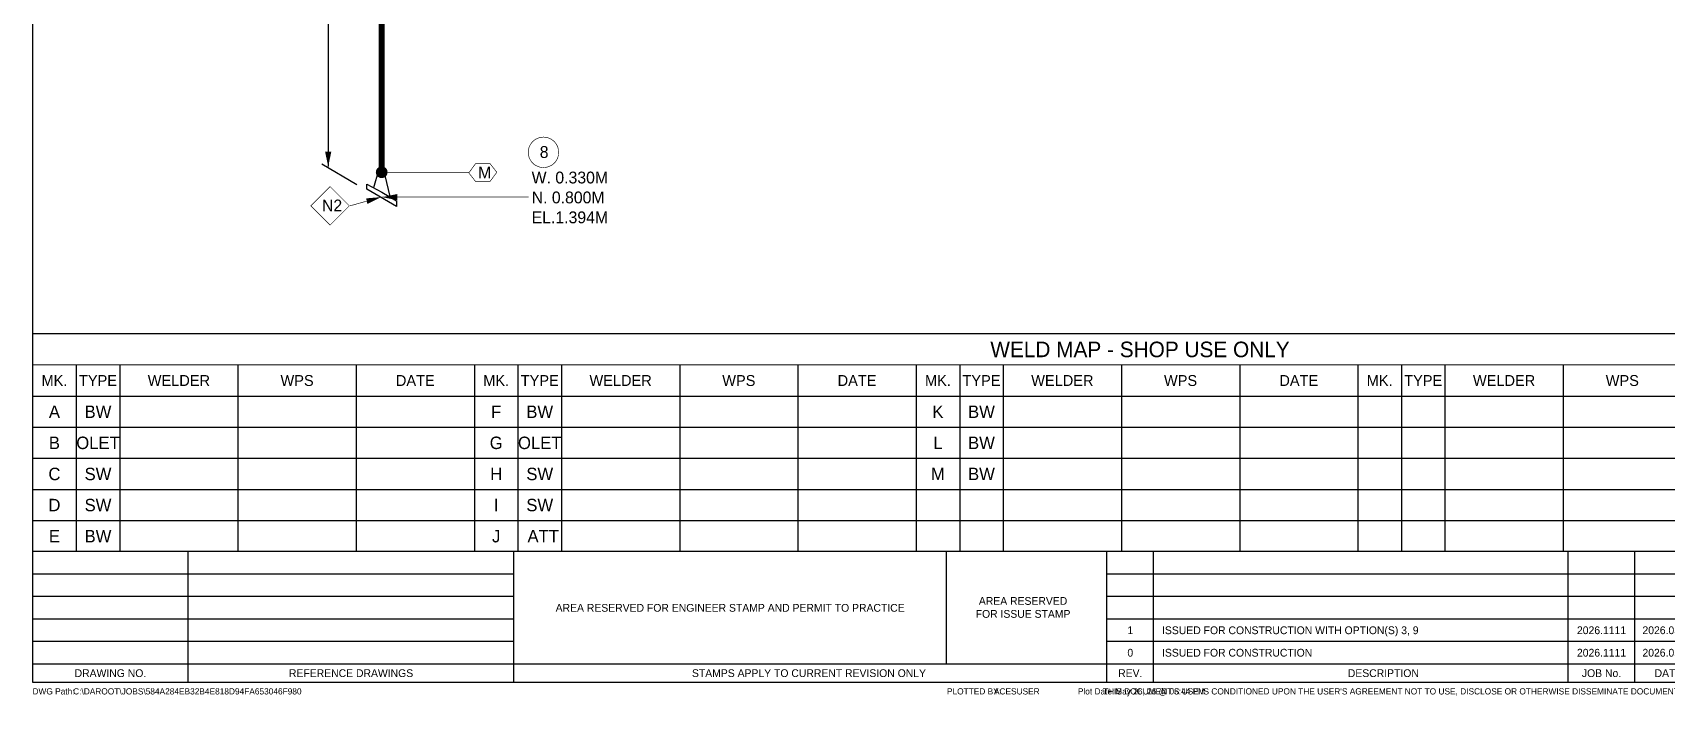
# Model space of a CAD drawing. Extents: x -4 to 431, y -3 to 272.
# Drawn here: x 0 to 262.6, y -2.3 to 104.4 of the extents above; entities that cross this region are included whole.
import ezdxf
from ezdxf.enums import TextEntityAlignment as Align

# ---------------------------------------------------------------- set-up
doc = ezdxf.new("R2010")
doc.units = 0
doc.header["$LTSCALE"] = 10
doc.layers.get('0').update_dxf_attribs({"lineweight": 0})
doc.layers.get('DEFPOINTS').update_dxf_attribs({"color": 9})
for name, color, linetype in [('BOM', 7, 'Continuous'), ('DIMENSION', 40, 'Continuous'), ('PIPE', 7, 'Continuous'), ('TEXT2', 3, 'Continuous'), ('Title Block', 255, 'Continuous'), ('TITLE BLOCK-TEXT', 12, 'Continuous'), ('WELDS', 7, 'Continuous')]:
    doc.layers.add(name, color=color, linetype=linetype)
doc.styles.add('framdcn', font='', dxfattribs={"height": 2.5})
doc.styles.add('Scovan Standard', font='', dxfattribs={"height": 2.5})
doc.styles.get("Standard").update_dxf_attribs({"font": ''})
doc.styles.get('framdcn').set_extended_font_data('Franklin Gothic Medium Cond')
doc.styles.get('Scovan Standard').set_extended_font_data('Franklin Gothic Medium Cond')
doc.styles.get('Standard').set_extended_font_data('Franklin Gothic Medium Cond')

# ---------------------------------------------------------------- blocks, each defined once
blk = doc.blocks.new('block25')
at = {"layer": 'TEXT2'}
blk.add_hatch(color=256, dxfattribs=at).paths.add_polyline_path([(0, 0), (2.4, 0.5), (2.4, -0.5)])
at = {"layer": 'TEXT2', "linetype": 'ByBlock', "const_width": 0.1, "flags": 128}
blk.add_lwpolyline([(23.5, 0), (0, 0)], dxfattribs=at)
blk = doc.blocks.new('block26')
at = {"layer": 'TEXT2', "style": 'framdcn'}
for s, p in [('W. 0.330M', (0, 0)), ('N. 0.800M', (0, -3.2)), ('EL.1.394M', (0, -6.4))]:
    blk.add_text(s, height=1.9, dxfattribs=at).set_placement(p)
blk = doc.blocks.new('block27')
at = {"layer": 'TEXT2'}
blk.add_hatch(color=256, dxfattribs=at).paths.add_polyline_path([(0, 0), (-2.2, -1.1), (-2.4, -0.2)])
at = {"layer": 'TEXT2', "linetype": 'ByBlock', "const_width": 0.1, "flags": 128}
blk.add_lwpolyline([(-5, -1.4), (0, 0)], dxfattribs=at)
blk = doc.blocks.new('block44')
at = {"layer": 'PIPE', "linetype": 'ByBlock', "const_width": 0.95, "flags": 128}
blk.add_lwpolyline([(0, -64.9), (0, 0)], dxfattribs=at)
at = {"flags": 1}
for tag in ['Tag', 'UCI', 'Pipe Ref', 'Description', 'Key']:
    blk.add_attdef(tag, (0, 0), '', height=1, dxfattribs=at)
blk = doc.blocks.new('block45')
at = {"layer": 'PIPE', "linetype": 'ByBlock', "flags": 128}
for points in [[(-0.5, 3.5), (-1.3, 0.7)], [(0.5, 2.9), (-0.5, 3.5)], [(1.4, -0.9), (0.5, 2.9)], [(-2.4, 1.3), (0, 0)], [(-2.4, 0.5), (-2.4, 1.3)], [(2.4, -2.3), (-2.4, 0.5)], [(0, 0), (2.4, -1.4)], [(2.4, -1.4), (2.4, -2.3)]]:
    blk.add_lwpolyline(points, dxfattribs=at)
at = {"flags": 1}
for tag in ['Tag', 'UCI', 'Pipe Ref', 'Description', 'Key']:
    blk.add_attdef(tag, (0, 0), '', height=1, dxfattribs=at)
blk = doc.blocks.new('block58')
at = {"layer": 'WELDS'}
h = blk.add_hatch(color=256, dxfattribs=at)
edge = h.paths.add_edge_path(flags=0)
edge.add_arc((0, 0), 0.95, 0, 360)
at = {"flags": 1}
for tag in ['Tag', 'UCI', 'Pipe Ref', 'Description', 'Key']:
    blk.add_attdef(tag, (0, 0), '', height=1, dxfattribs=at)
blk = doc.blocks.new('PADX-TBD')
at = {"layer": 'DEFPOINTS', "color": 9}
blk.add_line((293.73, 5.9), (293.73, 42.04), dxfattribs=at)
at = {"layer": 'Title Block', "color": 255}
for p, q in [((0, 0), (0, 536.37)), ((843.77, 42.04), (0, 42.04)), ((154.7, 0), (154.7, 42.04)), ((345.33, 0), (345.33, 42.04)), ((0, 5.9), (574.82, 5.9)), ((843.77, 0), (0, 0))]:
    blk.add_line(p, q, dxfattribs=at)
at = {"layer": 'Title Block', "color": 9}
for p, q in [((50, 0), (50, 42.04)), ((360.35, 0), (360.35, 42.04)), ((493.57, 0), (493.57, 42.04)), ((515.08, 0), (515.08, 42.04)), ((154.7, 34.81), (0, 34.81)), ((574.82, 34.81), (345.33, 34.81)), ((154.7, 27.58), (0, 27.58)), ((574.82, 27.58), (345.33, 27.58)), ((154.7, 20.35), (0, 20.35)), ((574.82, 20.35), (345.33, 20.35)), ((154.7, 13.13), (0, 13.13)), ((574.82, 13.13), (345.33, 13.13))]:
    blk.add_line(p, q, dxfattribs=at)
at = {"layer": 'DEFPOINTS', "color": 9, "style": 'Scovan Standard'}
blk.add_text('AREA RESERVED FOR ENGINEER STAMP AND PERMIT TO PRACTICE', height=2.5, dxfattribs=at).set_placement((224.21, 23.95), align=Align.MIDDLE_CENTER)
at = {"layer": 'DEFPOINTS', "color": 9, "insert": (336.43, 27.42), "char_height": 2.5, "attachment_point": 3, "style": 'Scovan Standard'}
blk.add_mtext_dynamic_manual_height_columns('\\pxqc;AREA RESERVED FOR ISSUE STAMP', width=36.1208, gutter_width=12.5, heights=[0], dxfattribs=at)
at = {"layer": 'TITLE BLOCK-TEXT', "color": 7, "style": 'Scovan Standard'}
for s, p in [('DRAWING NO.', (25, 2.95)), ('REFERENCE DRAWINGS', (102.35, 2.95)), ('REV.', (352.84, 2.95)), ('DESCRIPTION', (434.19, 2.95)), ('JOB No.', (504.32, 2.95)), ('DATE', (525.83, 2.95))]:
    blk.add_text(s, height=2.5, dxfattribs=at).set_placement(p, align=Align.MIDDLE)
blk.add_text('STAMPS APPLY TO CURRENT REVISION ONLY ', height=2.5, dxfattribs=at).set_placement((250.01, 2.95), align=Align.MIDDLE_CENTER)
at = {"layer": 'TITLE BLOCK-TEXT', "color": 12, "style": 'Scovan Standard'}
for s, p in [('DWG Path:', (-0.06, -2.9)), ('PLOTTED BY:', (293.91, -2.9)), ('Plot Date:', (335.98, -2.9))]:
    blk.add_text(s, height=2, dxfattribs=at).set_placement(p, align=Align.MIDDLE_LEFT)
blk.add_text("THIS DOCUMENT'S USE IS CONDITIONED UPON THE USER'S AGREEMENT NOT TO USE, DISCLOSE OR OTHERWISE DISSEMINATE DOCUMENT, IN WHOLE OR IN PART, FOR ANY PURPOSE EXCEPT AS SPECIFICALLY INTENDED BY SCOVAN INC. ANY PRINTED VERSION OF THIS DOCUMENT IS A COPY AND IS NOT A REPRESENTATION OF THE ORIGINALLY AUTHENTICATED DOCUMENT.", height=2, dxfattribs=at).set_placement((843.77, -2.9), align=Align.MIDDLE_RIGHT)
at = {"layer": 'TITLE BLOCK-TEXT', "color": 12, "style": 'Scovan Standard', "flags": 8}
for tag, p in [('REF_5', (25, 38.42)), ('REV_5', (352.84, 38.42)), ('PROJECT5', (504.32, 38.42)), ('DATE5', (525.83, 38.42)), ('BY5', (542.96, 38.42)), ('CHK5', (555.71, 38.42)), ('PE5', (568.45, 38.42)), ('REF_4', (25, 31.19)), ('REV_4', (352.84, 31.19)), ('PROJECT4', (504.32, 31.19)), ('DATE4', (525.83, 31.19)), ('BY4', (542.96, 31.19)), ('CHK4', (555.71, 31.19)), ('PE4', (568.45, 31.19)), ('REF_3', (25, 23.97)), ('REV_3', (352.84, 23.97)), ('PROJECT3', (504.32, 23.97)), ('DATE3', (525.83, 23.97)), ('BY3', (542.96, 23.97)), ('CHK3', (555.71, 23.97)), ('PE3', (568.45, 23.97)), ('REF_2', (25, 16.74)), ('REV_2', (352.84, 16.74)), ('PROJECT2', (504.32, 16.74)), ('DATE2', (525.83, 16.74)), ('BY2', (542.96, 16.74)), ('CHK2', (555.71, 16.74)), ('PE2', (568.45, 16.74)), ('REF_1', (25, 9.51)), ('REV_1', (352.84, 9.51)), ('PROJECT1', (504.32, 9.51)), ('DATE1', (525.83, 9.51)), ('BY1', (542.96, 9.51)), ('CHK1', (555.71, 9.51)), ('PE1', (568.45, 9.51))]:
    blk.add_attdef(tag, text='', height=2.5, dxfattribs=at).set_placement(p, align=Align.MIDDLE_CENTER)
for tag, height, p in [('REF_5_DESC', 2.5, (52.27, 38.42)), ('REV_5_DESC', 2.5, (363.04, 38.42)), ('REF_4_DESC', 2.5, (52.27, 31.19)), ('REV_4_DESC', 2.5, (363.04, 31.19)), ('REF_3_DESC', 2.5, (52.27, 23.97)), ('REV_3_DESC', 2.5, (363.04, 23.97)), ('REF_2_DESC', 2.5, (52.27, 16.74)), ('REV_2_DESC', 2.5, (363.04, 16.74)), ('REF_1_DESC', 2.5, (52.27, 9.51)), ('REV_1_DESC', 2.5, (363.04, 9.51)), ('PATH', 2, (13, -2.9)), ('USER_PLOTTED', 2, (309, -2.9)), ('PLOT_DATE', 2, (348, -2.9))]:
    blk.add_attdef(tag, text='', height=height, dxfattribs=at).set_placement(p, align=Align.MIDDLE_LEFT)
at = {"layer": 'TITLE BLOCK-TEXT', "color": 12, "style": 'Scovan Standard'}
for tag, p in [('TITLE1', (747.45, 37.28)), ('LSD', (747.45, 31.28)), ('TITLE2', (747.45, 25.28)), ('TITLE3', (747.45, 19.28)), ('CLIENTDRAWINGNO', (686.57, 5.99)), ('RN', (838.5, 5.99))]:
    blk.add_attdef(tag, text='', height=4, dxfattribs=at).set_placement(p, align=Align.MIDDLE_CENTER)
at = {"layer": 'TITLE BLOCK-TEXT', "color": 210, "style": 'Scovan Standard', "flags": 8}
blk.add_attdef('DWGNO', text='', height=4, dxfattribs=at).set_placement((777.51, 5.99), align=Align.MIDDLE_CENTER)
blk = doc.blocks.new('tt-sv-iso-db')
at = {"lineweight": 0}
blk.add_line((-421.89, -217.17), (-65.94, -217.17), dxfattribs=at)
for p, q in [((-414.89, -217.17), (-414.89, -247.17)), ((-407.89, -217.17), (-407.89, -247.17)), ((-388.89, -217.17), (-388.89, -247.17)), ((-369.89, -217.17), (-369.89, -247.17)), ((-350.89, -217.17), (-350.89, -247.17)), ((-343.89, -217.17), (-343.89, -247.17)), ((-336.89, -217.17), (-336.89, -247.17)), ((-317.89, -217.17), (-317.89, -247.17)), ((-298.89, -217.17), (-298.89, -247.17)), ((-279.89, -217.17), (-279.89, -247.17)), ((-272.89, -217.17), (-272.89, -247.17)), ((-265.89, -217.17), (-265.89, -247.17)), ((-246.89, -217.17), (-246.89, -247.17)), ((-227.89, -217.17), (-227.89, -247.17)), ((-208.89, -217.17), (-208.89, -247.17)), ((-201.89, -217.17), (-201.89, -247.17)), ((-194.89, -217.17), (-194.89, -247.17)), ((-175.89, -217.17), (-175.89, -247.17)), ((-421.89, -222.17), (-65.94, -222.17)), ((-421.89, -227.17), (-65.94, -227.17)), ((-421.89, -232.17), (-65.94, -232.17)), ((-421.89, -237.17), (-65.94, -237.17)), ((-421.89, -242.17), (-65.94, -242.17))]:
    blk.add_line(p, q)
at = {"color": 255}
blk.add_lwpolyline([(0, -212.17), (-421.89, -212.17)], dxfattribs=at)
at = {"layer": 'BOM', "color": 3, "style": 'framdcn'}
blk.add_text('WELD MAP - SHOP USE ONLY', height=2.5, dxfattribs=at).set_placement((-243.91, -214.67), align=Align.MIDDLE_CENTER)
at = {"layer": 'BOM', "style": 'framdcn'}
for s, p in [('MK.', (-418.39, -219.67)), ('TYPE', (-411.39, -219.67)), ('WELDER', (-398.39, -219.67)), ('WPS', (-379.39, -219.67)), ('DATE', (-360.39, -219.67)), ('MK.', (-347.39, -219.67)), ('TYPE', (-340.39, -219.67)), ('WELDER', (-327.39, -219.67)), ('WPS', (-308.39, -219.67)), ('DATE', (-289.39, -219.67)), ('MK.', (-276.39, -219.67)), ('TYPE', (-269.39, -219.67)), ('WELDER', (-256.39, -219.67)), ('WPS', (-237.39, -219.67)), ('DATE', (-218.39, -219.67)), ('MK.', (-205.39, -219.67)), ('TYPE', (-198.39, -219.67)), ('WELDER', (-185.39, -219.67)), ('WPS', (-166.39, -219.67))]:
    blk.add_text(s, height=1.75, dxfattribs=at).set_placement(p, align=Align.MIDDLE_CENTER)
at = {"layer": 'TITLE BLOCK-TEXT', "color": 210, "style": 'Scovan Standard'}
for tag, p in [('CN', (-57.69, -221.76)), ('MOD_NO', (-41.21, -221.76)), ('INSULATION', (-49.45, -229.02)), ('PAINT', (-16.49, -229.02)), ('LN', (-32.97, -236.28)), ('CLIENTDWGNO', (-32.97, -243.54))]:
    blk.add_attdef(tag, text='', height=2, dxfattribs=at).set_placement(p, align=Align.MIDDLE_CENTER)
at = {"layer": 'TITLE BLOCK-TEXT', "color": 210, "lineweight": 30, "flags": 104}
blk.add_attdef('WPS', text='', height=2, dxfattribs=at).set_placement((-16.43, -221.76), align=Align.MIDDLE_CENTER)

msp = doc.modelspace()

# ---------------------------------------------------------------- hatches: boundary and pattern name
at = {"layer": 'DIMENSION'}
msp.add_hatch(color=256, dxfattribs=at).paths.add_polyline_path([(47.5, 82.9), (47, 85.3), (48, 85.3)])

# ---------------------------------------------------------------- linework, layer by layer
at = {"layer": 'DIMENSION', "linetype": 'ByBlock', "flags": 128}
for points in [[(47.5, 160.8), (47.5, 82.9)], [(52.1, 80), (46.5, 83.3)]]:
    msp.add_lwpolyline(points, dxfattribs=at)
at = {"layer": 'TEXT2', "linetype": 'ByBlock', "const_width": 0.1, "flags": 128}
for points in [[(84.51, 84.77), (84.4, 84.36), (84.22, 83.98), (83.98, 83.63), (83.67, 83.32), (83.33, 83.08), (82.94, 82.9), (82.53, 82.79), (82.1, 82.75), (81.67, 82.79), (81.26, 82.9), (80.88, 83.08), (80.53, 83.32), (80.22, 83.63), (79.98, 83.98), (79.8, 84.36), (79.69, 84.77), (79.65, 85.2), (79.69, 85.63), (79.8, 86.04), (79.98, 86.42), (80.22, 86.77), (80.53, 87.08), (80.88, 87.32), (81.26, 87.5), (81.67, 87.61), (82.1, 87.65), (82.53, 87.61), (82.94, 87.5), (83.33, 87.32), (83.67, 87.08), (83.98, 86.77), (84.22, 86.42), (84.4, 86.04), (84.51, 85.63), (84.55, 85.2)], [(47.8, 79.7), (50.9, 76.6), (47.8, 73.5), (44.7, 76.6), (47.8, 79.7)]]:
    msp.add_lwpolyline(points, close=True, dxfattribs=at)
msp.add_lwpolyline([(70.1, 82), (56.1, 82)], dxfattribs=at)
at = {"layer": 'TEXT2', "color": 20, "linetype": 'ByBlock', "const_width": 0.1, "flags": 128}
msp.add_lwpolyline([(71.2, 80.5), (70.1, 81.9), (71.2, 83.4), (73.5, 83.4), (74.6, 82), (73.5, 80.5)], close=True, dxfattribs=at)

# ---------------------------------------------------------------- block references
ref = msp.add_blockref('PADX-TBD', (0, 0), dxfattribs=dict(xscale=0.5, yscale=0.5, zscale=0.5))
ref.add_attrib('REV_1', '0', dxfattribs={"layer": 'TITLE BLOCK-TEXT', "color": 12, "height": 1.25, "style": 'Scovan Standard'}).set_placement((176.42, 4.76), align=Align.MIDDLE_CENTER)
ref.add_attrib('REV_1_DESC', 'ISSUED FOR CONSTRUCTION', dxfattribs={"layer": 'TITLE BLOCK-TEXT', "color": 12, "height": 1.25, "style": 'Scovan Standard'}).set_placement((181.52, 4.76), align=Align.MIDDLE_LEFT)
ref.add_attrib('PROJECT1', '2026.1111', dxfattribs={"layer": 'TITLE BLOCK-TEXT', "color": 12, "height": 1.25, "style": 'Scovan Standard'}).set_placement((252.16, 4.76), align=Align.MIDDLE_CENTER)
ref.add_attrib('DATE1', '2026.05.26', dxfattribs={"layer": 'TITLE BLOCK-TEXT', "color": 12, "height": 1.25, "style": 'Scovan Standard'}).set_placement((262.92, 4.76), align=Align.MIDDLE_CENTER)
ref.add_attrib('REV_2', '1', dxfattribs={"layer": 'TITLE BLOCK-TEXT', "color": 12, "height": 1.25, "style": 'Scovan Standard'}).set_placement((176.42, 8.37), align=Align.MIDDLE_CENTER)
ref.add_attrib('REV_2_DESC', 'ISSUED FOR CONSTRUCTION WITH OPTION(S) 3, 9', dxfattribs={"layer": 'TITLE BLOCK-TEXT', "color": 12, "height": 1.25, "style": 'Scovan Standard'}).set_placement((181.52, 8.37), align=Align.MIDDLE_LEFT)
ref.add_attrib('PROJECT2', '2026.1111', dxfattribs={"layer": 'TITLE BLOCK-TEXT', "color": 12, "height": 1.25, "style": 'Scovan Standard'}).set_placement((252.16, 8.37), align=Align.MIDDLE_CENTER)
ref.add_attrib('DATE2', '2026.05.26', dxfattribs={"layer": 'TITLE BLOCK-TEXT', "color": 12, "height": 1.25, "style": 'Scovan Standard'}).set_placement((262.92, 8.37), align=Align.MIDDLE_CENTER)
ref.add_attrib('PATH', 'C:\\DAROOT\\JOBS\\584A284EB32B4E818D94FA653046F980', dxfattribs={"layer": 'TITLE BLOCK-TEXT', "color": 12, "height": 1, "style": 'Scovan Standard'}).set_placement((6.5, -1.45), align=Align.MIDDLE_LEFT)
ref.add_attrib('USER_PLOTTED', 'ACESUSER', dxfattribs={"layer": 'TITLE BLOCK-TEXT', "color": 12, "height": 1, "style": 'Scovan Standard'}).set_placement((154.5, -1.45), align=Align.MIDDLE_LEFT)
ref.add_attrib('PLOT_DATE', 'May 26, 26 @ 06:44 PM', dxfattribs={"layer": 'TITLE BLOCK-TEXT', "color": 12, "height": 1, "style": 'Scovan Standard'}).set_placement((174, -1.45), align=Align.MIDDLE_LEFT)
at = {"layer": 'BOM'}
msp.add_blockref('tt-sv-iso-db', (421.89, 268.19), dxfattribs=at)
at = {"layer": 'PIPE'}
for name, p in [('block44', (56.1, 146.9)), ('block45', (56.1, 78.8))]:
    msp.add_blockref(name, p, dxfattribs=at)
at = {"layer": 'TEXT2'}
for name, p in [('block26', (80.2, 80.2)), ('block27', (56, 78)), ('block25', (56.2, 78))]:
    msp.add_blockref(name, p, dxfattribs=at)
at = {"layer": 'WELDS'}
msp.add_blockref('block58', (56.1, 82), dxfattribs=at)

# ---------------------------------------------------------------- texts
at = {"style": 'framdcn'}
msp.add_text('ATT', height=2, dxfattribs=at).set_placement((82.06, 22.5), align=Align.CENTER)
at = {"layer": 'BOM', "color": 0, "style": 'framdcn'}
for s, p in [('A', (3.5, 42.5)), ('BW', (10.5, 42.5)), ('F', (74.5, 42.5)), ('BW', (81.5, 42.5)), ('K', (145.5, 42.5)), ('BW', (152.5, 42.5)), ('B', (3.5, 37.5)), ('OLET', (10.5, 37.5)), ('G', (74.5, 37.5)), ('OLET', (81.5, 37.5)), ('L', (145.5, 37.5)), ('BW', (152.5, 37.5)), ('C', (3.5, 32.5)), ('SW', (10.5, 32.5)), ('H', (74.5, 32.5)), ('SW', (81.5, 32.5)), ('M', (145.5, 32.5)), ('BW', (152.5, 32.5)), ('D', (3.5, 27.5)), ('SW', (10.5, 27.5)), ('I', (74.5, 27.5)), ('SW', (81.5, 27.5)), ('E', (3.5, 22.5)), ('BW', (10.5, 22.5)), ('J', (74.5, 22.5))]:
    msp.add_text(s, height=2, dxfattribs=at).set_placement(p, align=Align.CENTER)
at = {"layer": 'TEXT2', "style": 'framdcn'}
for s, p in [('8', (81.5, 84.3)), ('M', (71.6, 81)), ('N2', (46.5, 75.7))]:
    msp.add_text(s, height=1.9, dxfattribs=at).set_placement(p)

doc.saveas('drawing.dxf')
